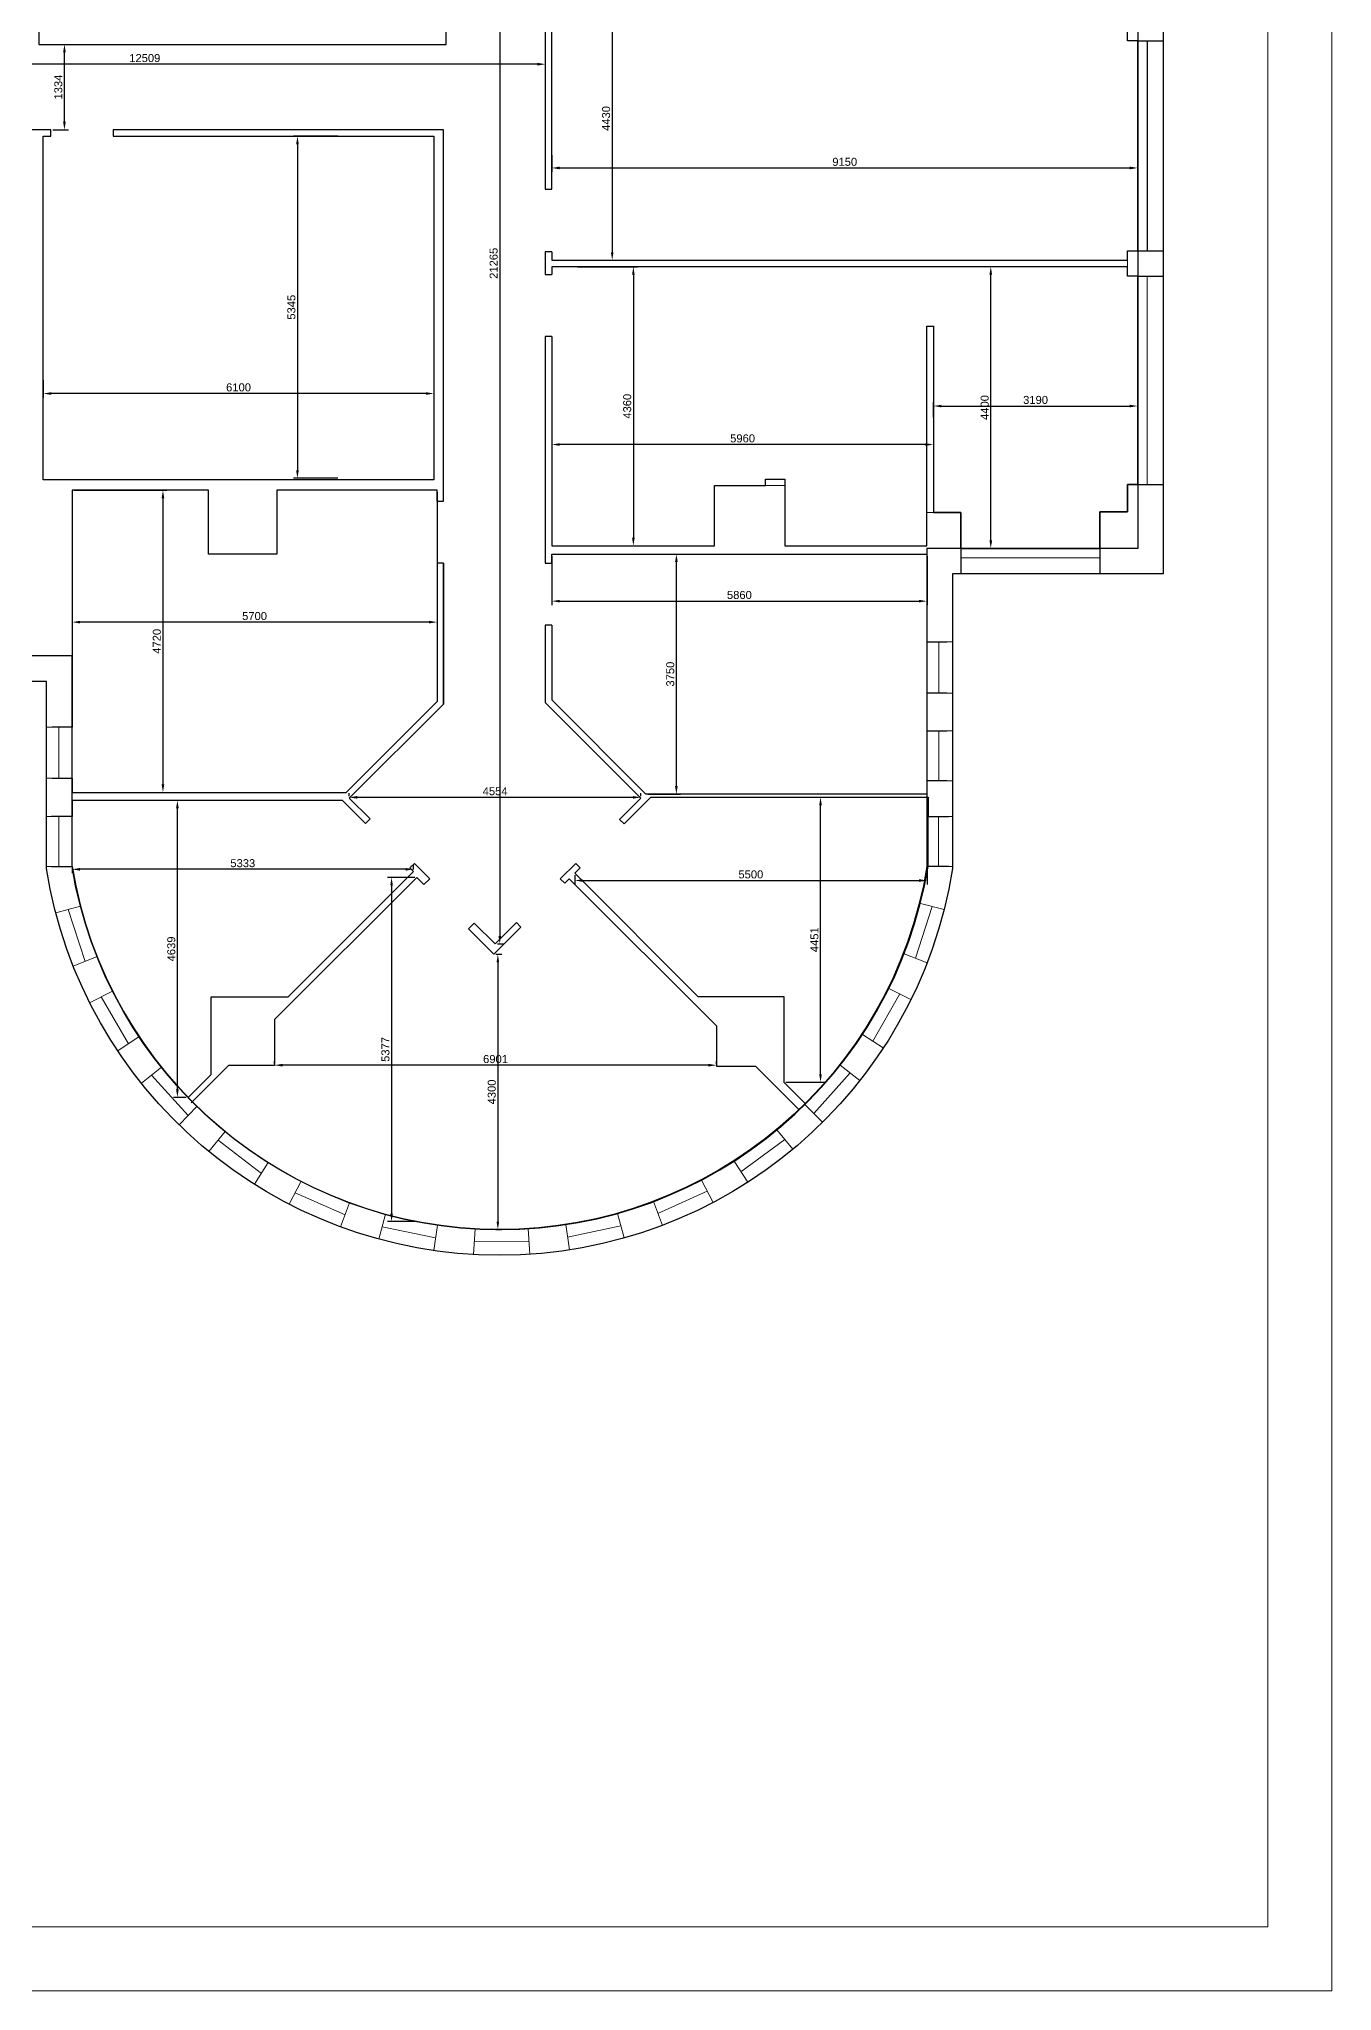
# Model space of a CAD drawing. Header units: millimetres. Extents: x 1179129 to 1254729, y -52846 to 614.
# Drawn here: x 1234540 to 1254729, y -52846 to -22354 of the extents above; entities that cross this region are included whole.
import ezdxf

# ---------------------------------------------------------------- set-up
doc = ezdxf.new("R2010")
doc.units = ezdxf.units.MM
doc.styles.get("Standard").update_dxf_attribs({"font": 'arial.ttf'})
doc.dimstyles.new('ISO-25', dxfattribs={"dimscale": 50, "dimtxt": 2.5, "dimasz": 2.5, "dimexe": 1.25, "dimexo": 0.625, "dimtad": 1, "dimdec": 0, "dimtxsty": 'Standard', "dimcen": 2.5, "dimazin": 3, "dimtfac": 1, "dimtdec": 0, "dimtmove": 0, "dimatfit": 3})

# ---------------------------------------------------------------- blocks, each defined once
blk = doc.blocks.new('*D590')
at = {"color": 0, "lineweight": -2, "transparency": 16777216}
for p, q in [((1229937, -22746), (1229937, -22684)), ((1242321, -22747), (1230062, -22747)), ((1242446, -23197), (1242446, -22684))]:
    blk.add_line(p, q, dxfattribs=at)
at = {"color": 0, "transparency": 16777216}
for points in [[(1230062, -22726), (1230062, -22768), (1229937, -22747)], [(1242321, -22726), (1242321, -22768), (1242446, -22747)]]:
    blk.add_solid(points, dxfattribs=at)
at = {"layer": 'Defpoints', "color": 0, "transparency": 16777216}
for p in [(1229937, -22747), (1229937, -22778), (1242446, -23228)]:
    blk.add_point(p, dxfattribs=at)
at = {"color": 0, "transparency": 16777216, "insert": (1236191, -22652), "char_height": 125, "attachment_point": 5}
blk.add_mtext('12509', dxfattribs=at)
blk = doc.blocks.new('*D591')
at = {"color": 0, "lineweight": -2, "transparency": 16777216}
for p, q in [((1234756, -22438), (1234999, -22438)), ((1234936, -23647), (1234936, -22563)), ((1234756, -23772), (1234999, -23772))]:
    blk.add_line(p, q, dxfattribs=at)
at = {"color": 0, "transparency": 16777216}
for points in [[(1234915, -22563), (1234957, -22563), (1234936, -22438)], [(1234915, -23647), (1234957, -23647), (1234936, -23772)]]:
    blk.add_solid(points, dxfattribs=at)
at = {"layer": 'Defpoints', "color": 0, "transparency": 16777216}
for p in [(1234725, -22438), (1234936, -22438), (1234725, -23772)]:
    blk.add_point(p, dxfattribs=at)
at = {"color": 0, "transparency": 16777216, "insert": (1234841, -23105), "char_height": 125, "attachment_point": 5, "rotation": 90}
blk.add_mtext('1334', dxfattribs=at)
blk = doc.blocks.new('*D595')
at = {"color": 0, "lineweight": -2, "transparency": 16777216}
for p, q in [((1241699, -15225), (1241797, -15225)), ((1241734, -15350), (1241734, -36364)), ((1241699, -36489), (1241797, -36489))]:
    blk.add_line(p, q, dxfattribs=at)
at = {"color": 0, "transparency": 16777216}
for points in [[(1241713, -15350), (1241755, -15350), (1241734, -15225)], [(1241713, -36364), (1241755, -36364), (1241734, -36489)]]:
    blk.add_solid(points, dxfattribs=at)
at = {"layer": 'Defpoints', "color": 0, "transparency": 16777216}
for p in [(1241668, -15225), (1241668, -36489), (1241734, -36489)]:
    blk.add_point(p, dxfattribs=at)
at = {"color": 0, "transparency": 16777216, "insert": (1241639, -25857), "char_height": 125, "attachment_point": 5, "rotation": 90}
blk.add_mtext('21265', dxfattribs=at)
blk = doc.blocks.new('*D596')
at = {"color": 0, "lineweight": -2, "transparency": 16777216}
for p, q in [((1239384, -34181), (1239384, -34137)), ((1243938, -34181), (1243938, -34137)), ((1243813, -34200), (1239509, -34200))]:
    blk.add_line(p, q, dxfattribs=at)
at = {"color": 0, "transparency": 16777216}
for points in [[(1239509, -34179), (1239509, -34221), (1239384, -34200)], [(1243813, -34179), (1243813, -34221), (1243938, -34200)]]:
    blk.add_solid(points, dxfattribs=at)
at = {"layer": 'Defpoints', "color": 0, "transparency": 16777216}
for p in [(1239384, -34200), (1239384, -34212), (1243938, -34212)]:
    blk.add_point(p, dxfattribs=at)
at = {"color": 0, "transparency": 16777216, "insert": (1241661, -34105), "char_height": 125, "attachment_point": 5}
blk.add_mtext('4554', dxfattribs=at)
blk = doc.blocks.new('*D597')
at = {"color": 0, "lineweight": -2, "transparency": 16777216}
for p, q in [((1248406, -35310), (1248406, -35562)), ((1242905, -35418), (1242905, -35562)), ((1243030, -35499), (1248281, -35499))]:
    blk.add_line(p, q, dxfattribs=at)
at = {"color": 0, "transparency": 16777216}
for points in [[(1243030, -35478), (1243030, -35520), (1242905, -35499)], [(1248281, -35478), (1248281, -35520), (1248406, -35499)]]:
    blk.add_solid(points, dxfattribs=at)
at = {"layer": 'Defpoints', "color": 0, "transparency": 16777216}
for p in [(1248406, -35278), (1242905, -35386), (1248406, -35499)]:
    blk.add_point(p, dxfattribs=at)
at = {"color": 0, "transparency": 16777216, "insert": (1245655, -35404), "char_height": 125, "attachment_point": 5}
blk.add_mtext('5500', dxfattribs=at)
blk = doc.blocks.new('*D598')
at = {"color": 0, "lineweight": -2, "transparency": 16777216}
for p, q in [((1246200, -34198), (1246805, -34198)), ((1246743, -38525), (1246743, -34323)), ((1246200, -38650), (1246805, -38650))]:
    blk.add_line(p, q, dxfattribs=at)
at = {"color": 0, "transparency": 16777216}
for points in [[(1246722, -34323), (1246764, -34323), (1246743, -34198)], [(1246722, -38525), (1246764, -38525), (1246743, -38650)]]:
    blk.add_solid(points, dxfattribs=at)
at = {"layer": 'Defpoints', "color": 0, "transparency": 16777216}
for p in [(1246169, -34198), (1246743, -34198), (1246169, -38650)]:
    blk.add_point(p, dxfattribs=at)
at = {"color": 0, "transparency": 16777216, "insert": (1246648, -36424), "char_height": 125, "attachment_point": 5, "rotation": 90}
blk.add_mtext('4451', dxfattribs=at)
blk = doc.blocks.new('*D599')
at = {"color": 0, "lineweight": -2, "transparency": 16777216}
for p, q in [((1241671, -36652), (1241767, -36652)), ((1241704, -36777), (1241704, -40827)), ((1241667, -40952), (1241767, -40952))]:
    blk.add_line(p, q, dxfattribs=at)
at = {"color": 0, "transparency": 16777216}
for points in [[(1241684, -36777), (1241725, -36777), (1241704, -36652)], [(1241684, -40827), (1241725, -40827), (1241704, -40952)]]:
    blk.add_solid(points, dxfattribs=at)
at = {"layer": 'Defpoints', "color": 0, "transparency": 16777216}
for p in [(1241640, -36652), (1241636, -40952), (1241704, -40952)]:
    blk.add_point(p, dxfattribs=at)
at = {"color": 0, "transparency": 16777216, "insert": (1241609, -38802), "char_height": 125, "attachment_point": 5, "rotation": 90}
blk.add_mtext('4300', dxfattribs=at)
blk = doc.blocks.new('*D600')
at = {"color": 0, "lineweight": -2, "transparency": 16777216}
for p, q in [((1238217, -38359), (1238217, -38321)), ((1244993, -38384), (1238342, -38384)), ((1245118, -38368), (1245118, -38321))]:
    blk.add_line(p, q, dxfattribs=at)
at = {"color": 0, "transparency": 16777216}
for points in [[(1238342, -38363), (1238342, -38405), (1238217, -38384)], [(1244993, -38363), (1244993, -38405), (1245118, -38384)]]:
    blk.add_solid(points, dxfattribs=at)
at = {"layer": 'Defpoints', "color": 0, "transparency": 16777216}
for p in [(1238217, -38384), (1238217, -38390), (1245118, -38399)]:
    blk.add_point(p, dxfattribs=at)
at = {"color": 0, "transparency": 16777216, "insert": (1241668, -38289), "char_height": 125, "attachment_point": 5}
blk.add_mtext('6901', dxfattribs=at)
blk = doc.blocks.new('*D601')
at = {"color": 0, "lineweight": -2, "transparency": 16777216}
for p, q in [((1240406, -35450), (1239982, -35450)), ((1240045, -35575), (1240045, -40702)), ((1240406, -40827), (1239982, -40827))]:
    blk.add_line(p, q, dxfattribs=at)
at = {"color": 0, "transparency": 16777216}
for points in [[(1240024, -35575), (1240065, -35575), (1240045, -35450)], [(1240024, -40702), (1240065, -40702), (1240045, -40827)]]:
    blk.add_solid(points, dxfattribs=at)
at = {"layer": 'Defpoints', "color": 0, "transparency": 16777216}
for p in [(1240437, -35450), (1240045, -40827), (1240437, -40827)]:
    blk.add_point(p, dxfattribs=at)
at = {"color": 0, "transparency": 16777216, "insert": (1239949, -38138), "char_height": 125, "attachment_point": 5, "rotation": 90}
blk.add_mtext('5377', dxfattribs=at)
blk = doc.blocks.new('*D602')
at = {"color": 0, "lineweight": -2, "transparency": 16777216}
for p, q in [((1235055, -35310), (1235055, -35386)), ((1240263, -35324), (1235180, -35324)), ((1240388, -35327), (1240388, -35261))]:
    blk.add_line(p, q, dxfattribs=at)
at = {"color": 0, "transparency": 16777216}
for points in [[(1235180, -35303), (1235180, -35345), (1235055, -35324)], [(1240263, -35303), (1240263, -35345), (1240388, -35324)]]:
    blk.add_solid(points, dxfattribs=at)
at = {"layer": 'Defpoints', "color": 0, "transparency": 16777216}
for p in [(1235055, -35278), (1235055, -35324), (1240388, -35358)]:
    blk.add_point(p, dxfattribs=at)
at = {"color": 0, "transparency": 16777216, "insert": (1237721, -35229), "char_height": 125, "attachment_point": 5}
blk.add_mtext('5333', dxfattribs=at)
blk = doc.blocks.new('*D603')
at = {"color": 0, "lineweight": -2, "transparency": 16777216}
for p, q in [((1236838, -34248), (1236637, -34248)), ((1236700, -38762), (1236700, -34373)), ((1236838, -38887), (1236637, -38887))]:
    blk.add_line(p, q, dxfattribs=at)
at = {"color": 0, "transparency": 16777216}
for points in [[(1236679, -34373), (1236721, -34373), (1236700, -34248)], [(1236679, -38762), (1236721, -38762), (1236700, -38887)]]:
    blk.add_solid(points, dxfattribs=at)
at = {"layer": 'Defpoints', "color": 0, "transparency": 16777216}
for p in [(1236700, -34248), (1236869, -34248), (1236869, -38887)]:
    blk.add_point(p, dxfattribs=at)
at = {"color": 0, "transparency": 16777216, "insert": (1236605, -36568), "char_height": 125, "attachment_point": 5, "rotation": 90}
blk.add_mtext('4639', dxfattribs=at)
blk = doc.blocks.new('*D604')
at = {"color": 0, "lineweight": -2, "transparency": 16777216}
for p, q in [((1235086, -29402), (1236537, -29402)), ((1236474, -29527), (1236474, -33997)), ((1235086, -34122), (1236537, -34122))]:
    blk.add_line(p, q, dxfattribs=at)
at = {"color": 0, "transparency": 16777216}
for points in [[(1236454, -29527), (1236495, -29527), (1236474, -29402)], [(1236454, -33997), (1236495, -33997), (1236474, -34122)]]:
    blk.add_solid(points, dxfattribs=at)
at = {"layer": 'Defpoints', "color": 0, "transparency": 16777216}
for p in [(1235055, -29402), (1235055, -34122), (1236474, -34122)]:
    blk.add_point(p, dxfattribs=at)
at = {"color": 0, "transparency": 16777216, "insert": (1236379, -31762), "char_height": 125, "attachment_point": 5, "rotation": 90}
blk.add_mtext('4720', dxfattribs=at)
blk = doc.blocks.new('*D605')
at = {"color": 0, "lineweight": -2, "transparency": 16777216}
for p, q in [((1235055, -29433), (1235055, -31525)), ((1240755, -29433), (1240755, -31525)), ((1240630, -31463), (1235180, -31463))]:
    blk.add_line(p, q, dxfattribs=at)
at = {"color": 0, "transparency": 16777216}
for points in [[(1235180, -31442), (1235180, -31483), (1235055, -31463)], [(1240630, -31442), (1240630, -31483), (1240755, -31463)]]:
    blk.add_solid(points, dxfattribs=at)
at = {"layer": 'Defpoints', "color": 0, "transparency": 16777216}
for p in [(1235055, -29402), (1240755, -29402), (1235055, -31463)]:
    blk.add_point(p, dxfattribs=at)
at = {"color": 0, "transparency": 16777216, "insert": (1237905, -31368), "char_height": 125, "attachment_point": 5}
blk.add_mtext('5700', dxfattribs=at)
blk = doc.blocks.new('*D606')
at = {"color": 0, "lineweight": -2, "transparency": 16777216}
for p, q in [((1242546, -30432), (1242546, -31197)), ((1248406, -30432), (1248406, -31197)), ((1242671, -31135), (1248281, -31135))]:
    blk.add_line(p, q, dxfattribs=at)
at = {"color": 0, "transparency": 16777216}
for points in [[(1242671, -31114), (1242671, -31155), (1242546, -31135)], [(1248281, -31114), (1248281, -31155), (1248406, -31135)]]:
    blk.add_solid(points, dxfattribs=at)
at = {"layer": 'Defpoints', "color": 0, "transparency": 16777216}
for p in [(1242546, -30400), (1248406, -30400), (1248406, -31135)]:
    blk.add_point(p, dxfattribs=at)
at = {"color": 0, "transparency": 16777216, "insert": (1245476, -31039), "char_height": 125, "attachment_point": 5}
blk.add_mtext('5860', dxfattribs=at)
blk = doc.blocks.new('*D607')
at = {"color": 0, "lineweight": -2, "transparency": 16777216}
for p, q in [((1244048, -30400), (1244554, -30400)), ((1244492, -34025), (1244492, -30525)), ((1244048, -34150), (1244554, -34150))]:
    blk.add_line(p, q, dxfattribs=at)
at = {"color": 0, "transparency": 16777216}
for points in [[(1244471, -30525), (1244513, -30525), (1244492, -30400)], [(1244471, -34025), (1244513, -34025), (1244492, -34150)]]:
    blk.add_solid(points, dxfattribs=at)
at = {"layer": 'Defpoints', "color": 0, "transparency": 16777216}
for p in [(1244017, -30400), (1244492, -30400), (1244017, -34150)]:
    blk.add_point(p, dxfattribs=at)
at = {"color": 0, "transparency": 16777216, "insert": (1244397, -32275), "char_height": 125, "attachment_point": 5, "rotation": 90}
blk.add_mtext('3750', dxfattribs=at)
blk = doc.blocks.new('*D608')
at = {"color": 0, "lineweight": -2, "transparency": 16777216}
for p, q in [((1242950, -25910), (1243883, -25910)), ((1243820, -26035), (1243820, -30145)), ((1242950, -30270), (1243883, -30270))]:
    blk.add_line(p, q, dxfattribs=at)
at = {"color": 0, "transparency": 16777216}
for points in [[(1243800, -26035), (1243841, -26035), (1243820, -25910)], [(1243800, -30145), (1243841, -30145), (1243820, -30270)]]:
    blk.add_solid(points, dxfattribs=at)
at = {"layer": 'Defpoints', "color": 0, "transparency": 16777216}
for p in [(1242919, -25910), (1242919, -30270), (1243820, -30270)]:
    blk.add_point(p, dxfattribs=at)
at = {"color": 0, "transparency": 16777216, "insert": (1243725, -28090), "char_height": 125, "attachment_point": 5, "rotation": 90}
blk.add_mtext('4360', dxfattribs=at)
blk = doc.blocks.new('*D609')
at = {"color": 0, "lineweight": -2, "transparency": 16777216}
for p, q in [((1242546, -28327), (1242546, -28751)), ((1248506, -28327), (1248506, -28751)), ((1248381, -28688), (1242671, -28688))]:
    blk.add_line(p, q, dxfattribs=at)
at = {"color": 0, "transparency": 16777216}
for points in [[(1242671, -28668), (1242671, -28709), (1242546, -28688)], [(1248381, -28668), (1248381, -28709), (1248506, -28688)]]:
    blk.add_solid(points, dxfattribs=at)
at = {"layer": 'Defpoints', "color": 0, "transparency": 16777216}
for p in [(1242546, -28295), (1248506, -28295), (1242546, -28688)]:
    blk.add_point(p, dxfattribs=at)
at = {"color": 0, "transparency": 16777216, "insert": (1245526, -28593), "char_height": 125, "attachment_point": 5}
blk.add_mtext('5960', dxfattribs=at)
blk = doc.blocks.new('*D610')
at = {"color": 0, "lineweight": -2, "transparency": 16777216}
for p, q in [((1248506, -28264), (1248506, -28025)), ((1251696, -28264), (1251696, -28025)), ((1248631, -28087), (1251571, -28087))]:
    blk.add_line(p, q, dxfattribs=at)
at = {"color": 0, "transparency": 16777216}
for points in [[(1248631, -28067), (1248631, -28108), (1248506, -28087)], [(1251571, -28067), (1251571, -28108), (1251696, -28087)]]:
    blk.add_solid(points, dxfattribs=at)
at = {"layer": 'Defpoints', "color": 0, "transparency": 16777216}
for p in [(1248506, -28295), (1251696, -28087), (1251696, -28295)]:
    blk.add_point(p, dxfattribs=at)
at = {"color": 0, "transparency": 16777216, "insert": (1250101, -27992), "char_height": 125, "attachment_point": 5}
blk.add_mtext('3190', dxfattribs=at)
blk = doc.blocks.new('*D611')
at = {"color": 0, "lineweight": -2, "transparency": 16777216}
for p, q in [((1250052, -25910), (1249339, -25910)), ((1249402, -30185), (1249402, -26035)), ((1249989, -30310), (1249339, -30310))]:
    blk.add_line(p, q, dxfattribs=at)
at = {"color": 0, "transparency": 16777216}
for points in [[(1249381, -26035), (1249423, -26035), (1249402, -25910)], [(1249381, -30185), (1249423, -30185), (1249402, -30310)]]:
    blk.add_solid(points, dxfattribs=at)
at = {"layer": 'Defpoints', "color": 0, "transparency": 16777216}
for p in [(1249402, -25910), (1250083, -25910), (1250021, -30310)]:
    blk.add_point(p, dxfattribs=at)
at = {"color": 0, "transparency": 16777216, "insert": (1249307, -28110), "char_height": 125, "attachment_point": 5, "rotation": 90}
blk.add_mtext('4400', dxfattribs=at)
blk = doc.blocks.new('*D612')
at = {"color": 0, "lineweight": -2, "transparency": 16777216}
for p, q in [((1243371, -21380), (1243552, -21380)), ((1243490, -21505), (1243490, -25685)), ((1243260, -25810), (1243552, -25810))]:
    blk.add_line(p, q, dxfattribs=at)
at = {"color": 0, "transparency": 16777216}
for points in [[(1243469, -21505), (1243510, -21505), (1243490, -21380)], [(1243469, -25685), (1243510, -25685), (1243490, -25810)]]:
    blk.add_solid(points, dxfattribs=at)
at = {"layer": 'Defpoints', "color": 0, "transparency": 16777216}
for p in [(1243339, -21380), (1243229, -25810), (1243490, -25810)]:
    blk.add_point(p, dxfattribs=at)
at = {"color": 0, "transparency": 16777216, "insert": (1243395, -23595), "char_height": 125, "attachment_point": 5, "rotation": 90}
blk.add_mtext('4430', dxfattribs=at)
blk = doc.blocks.new('*D613')
at = {"color": 0, "lineweight": -2, "transparency": 16777216}
for p, q in [((1242546, -24169), (1242546, -24431)), ((1242671, -24368), (1251571, -24368)), ((1251696, -24169), (1251696, -24431))]:
    blk.add_line(p, q, dxfattribs=at)
at = {"color": 0, "transparency": 16777216}
for points in [[(1242671, -24347), (1242671, -24389), (1242546, -24368)], [(1251571, -24347), (1251571, -24389), (1251696, -24368)]]:
    blk.add_solid(points, dxfattribs=at)
at = {"layer": 'Defpoints', "color": 0, "transparency": 16777216}
for p in [(1242546, -24138), (1251696, -24138), (1251696, -24368)]:
    blk.add_point(p, dxfattribs=at)
at = {"color": 0, "transparency": 16777216, "insert": (1247121, -24273), "char_height": 125, "attachment_point": 5}
blk.add_mtext('9150', dxfattribs=at)
blk = doc.blocks.new('*D614')
at = {"color": 0, "lineweight": -2, "transparency": 16777216}
for p, q in [((1239207, -23872), (1238513, -23872)), ((1238575, -23997), (1238575, -29091)), ((1239207, -29216), (1238513, -29216))]:
    blk.add_line(p, q, dxfattribs=at)
at = {"color": 0, "transparency": 16777216}
for points in [[(1238554, -23997), (1238596, -23997), (1238575, -23872)], [(1238554, -29091), (1238596, -29091), (1238575, -29216)]]:
    blk.add_solid(points, dxfattribs=at)
at = {"layer": 'Defpoints', "color": 0, "transparency": 16777216}
for p in [(1239238, -23872), (1238575, -29216), (1239238, -29216)]:
    blk.add_point(p, dxfattribs=at)
at = {"color": 0, "transparency": 16777216, "insert": (1238480, -26544), "char_height": 125, "attachment_point": 5, "rotation": 90}
blk.add_mtext('5345', dxfattribs=at)
blk = doc.blocks.new('*D615')
at = {"color": 0, "lineweight": -2, "transparency": 16777216}
for p, q in [((1234605, -27682), (1234605, -27954)), ((1240705, -27682), (1240705, -27954)), ((1240580, -27892), (1234730, -27892))]:
    blk.add_line(p, q, dxfattribs=at)
at = {"color": 0, "transparency": 16777216}
for points in [[(1234730, -27871), (1234730, -27912), (1234605, -27892)], [(1240580, -27871), (1240580, -27912), (1240705, -27892)]]:
    blk.add_solid(points, dxfattribs=at)
at = {"layer": 'Defpoints', "color": 0, "transparency": 16777216}
for p in [(1234605, -27651), (1240705, -27651), (1234605, -27892)]:
    blk.add_point(p, dxfattribs=at)
at = {"color": 0, "transparency": 16777216, "insert": (1237655, -27796), "char_height": 125, "attachment_point": 5}
blk.add_mtext('6100', dxfattribs=at)

msp = doc.modelspace()

# ---------------------------------------------------------------- linework, layer by layer
at = {"color": 251, "lineweight": 5, "true_color": 0x636466}
msp.add_lwpolyline([(1179129.4, -52845.6), (1254729.4, -52845.6), (1254729.4, 614.4), (1179129.4, 614.4), (1179129.4, -52845.6)], dxfattribs=at)
msp.add_lwpolyline([(1180129.4, -51845.6), (1253729.4, -51845.6), (1253729.4, -385.6), (1180129.4, -385.6)], close=True, dxfattribs=at)
for points in [[(1229937.1, -22777.6), (1229937.1, -22367.6), (1230347.1, -22367.6), (1230347.1, -21327.6), (1229937.1, -21327.6), (1229937.1, -19687.6), (1230717.1, -19687.6), (1230717.1, -19587.6), (1231687.1, -19587.6), (1231687.1, -19687.6), (1234537.1, -19687.6), (1234537.1, -22437.6), (1240897.1, -22437.6), (1240897.1, -22117.6), (1240797.1, -22117.6)], [(1242545.6, -21140.5), (1242445.6, -21140.5), (1242445.6, -24700.5), (1242545.6, -24700.5)], [(1242545.6, -24700.5), (1242545.6, -21280.5), (1242545.6, -21380.5), (1245085.6, -21380.5)], [(1251695.6, -22380.5), (1251535.6, -22380.5), (1251535.6, -21950.5), (1251105.6, -21950.5), (1251105.6, -21380.5), (1248935.6, -21380.5), (1248935.6, -21940.5), (1248405.6, -21940.5)], [(1242545.6, -25680.5), (1242545.6, -25810.5), (1251535.6, -25810.5), (1251535.6, -25660.5), (1251695.6, -25660.5), (1251695.6, -22380.5)], [(1251695.6, -22380.5), (1252095.6, -22380.5)], [(1234724.6, -23871.7), (1234724.6, -23771.7), (1233024.6, -23771.7), (1233024.6, -23871.7)], [(1240754.6, -29571.7), (1240854.6, -29571.7), (1240854.6, -23771.7), (1235694.6, -23771.7), (1235694.6, -23871.7)], [(1235694.6, -23871.7), (1240704.6, -23871.7), (1240704.6, -29241.7), (1234604.6, -29241.7), (1234604.6, -23871.7), (1234724.6, -23871.7)], [(1242545.6, -25680.5), (1242445.6, -25680.5), (1242445.6, -26030.5), (1242545.6, -26030.5)], [(1248505.6, -25910.5), (1248405.6, -25910.5), (1242545.6, -25910.5), (1242545.6, -26030.5)], [(1251535.6, -25950.5), (1251535.6, -25910.5), (1248505.6, -25910.5)], [(1251695.6, -25660.5), (1252095.6, -25660.5)], [(1248505.6, -26840.5), (1248505.6, -29750.5), (1248935.6, -29750.5), (1248935.6, -30310.5), (1251105.6, -30310.5), (1251105.6, -29740.5), (1251535.6, -29740.5), (1251535.6, -29310.5), (1251695.6, -29310.5), (1251695.6, -26060.5), (1251535.6, -26060.5), (1251535.6, -25950.5)], [(1251695.6, -26060.5), (1252095.6, -26060.5)], [(1242545.6, -27000.5), (1242445.6, -27000.5), (1242445.6, -30540.5), (1242545.6, -30540.5)], [(1242545.6, -27000.5), (1242545.6, -30270.5), (1245085.6, -30270.5), (1245085.6, -29330.5), (1245885.6, -29330.5), (1245885.6, -29230.5), (1246185.6, -29230.5), (1246185.6, -30270.5), (1248405.6, -30270.5), (1248405.6, -26840.5), (1248505.6, -26840.5)], [(1240754.6, -29571.7), (1240754.6, -29401.7), (1238254.6, -29401.7), (1238254.6, -30401.7), (1237184.6, -30401.7), (1237184.6, -29401.7), (1235054.6, -29401.7), (1235054.6, -33101.7), (1234744.6, -33101.7)], [(1251695.6, -29310.5), (1251535.6, -29310.5), (1251535.6, -29740.5), (1251105.6, -29740.5), (1251105.6, -30310.5), (1248935.6, -30310.5), (1248935.6, -29750.5), (1248505.6, -29750.5)], [(1251695.6, -29310.5), (1252095.6, -29310.5)], [(1242545.6, -30540.5), (1242545.6, -30400.5), (1248405.6, -30400.5), (1248405.6, -31770.5), (1248715.6, -31770.5)], [(1248935.6, -30310.5), (1248935.6, -30710.5)], [(1251105.6, -30310.5), (1251105.6, -30710.5)], [(1240754.6, -30541.7), (1240754.6, -32700.3), (1239333.2, -34121.7)], [(1240854.6, -30541.7), (1240854.6, -32741.7), (1239383.8, -34212.5)], [(1240854.6, -32741.7), (1240854.6, -30541.7), (1240754.6, -30541.7)], [(1242545.6, -31510.5), (1242445.6, -31510.5), (1242445.6, -32720.5)], [(1242545.6, -31510.5), (1242545.6, -32679.1), (1244017, -34150.5)], [(1248715.6, -32570.5), (1248405.6, -32570.5), (1248405.6, -33160.5), (1248715.6, -33160.5)], [(1239638.4, -34608.5), (1239709.1, -34537.8), (1239383.8, -34212.5), (1240854.6, -32741.7)], [(1242445.6, -32720.5), (1243937.6, -34212.5)], [(1234744.6, -33901.7), (1235054.6, -33901.7), (1235054.6, -34121.7), (1239333.2, -34121.7)], [(1248405.6, -34150.5), (1244017, -34150.5)], [(1248715.6, -33940.5), (1248405.6, -33940.5), (1248405.6, -34150.5)], [(1235054.6, -34247.8), (1235054.6, -34498.3), (1234734.6, -34498.3)], [(1239277.8, -34247.8), (1235054.6, -34247.8)], [(1239277.8, -34247.8), (1239638.4, -34608.5)], [(1243937.6, -34212.5), (1243605.3, -34544.8), (1243676, -34615.5)], [(1243676, -34615.5), (1244093.2, -34198.3)], [(1244093.2, -34198.3), (1248423.2, -34198.3)], [(1248423.2, -34198.3), (1248423.2, -34498.3), (1248743.2, -34498.3)], [(1234734.6, -35278.3), (1235054.6, -35278.3)], [(1240387.9, -35358), (1238422.2, -37323.8), (1237222.2, -37323.8), (1237222.2, -38533.8)], [(1240550.6, -35563.1), (1240642.5, -35471.1), (1240402.1, -35230.7), (1240331.4, -35301.4)], [(1240331.4, -35301.4), (1240387.9, -35358)], [(1242990.1, -35301.4), (1242919.4, -35230.7), (1242679, -35471.1), (1242749.7, -35541.8)], [(1242905.2, -35386.3), (1242990.1, -35301.4)], [(1248743.2, -35278.3), (1248423.2, -35278.3)], [(1238217.1, -37670.2), (1240437.4, -35449.9)], [(1240550.6, -35563.1), (1240437.4, -35449.9)], [(1242749.7, -35541.8), (1242820.4, -35471.1)], [(1242820.4, -35471.1), (1245118.5, -37769.2)], [(1244828.6, -37309.6), (1242905.2, -35386.3)], [(1242063.8, -36227.7), (1241993.1, -36157), (1241660.7, -36489.4), (1241335.5, -36164.1), (1241243.5, -36256)], [(1241639.5, -36652), (1241243.5, -36256)], [(1242063.8, -36227.7), (1241639.5, -36652)], [(1244828.6, -37309.6), (1246168.6, -37309.6), (1246168.6, -38649.6)], [(1238217.1, -37670.2), (1238217.1, -38390.2), (1237497.1, -38390.2)], [(1245118.5, -37769.2), (1245118.5, -38399.2), (1245728.5, -38399.2)], [(1237497.1, -38390.2), (1236917.3, -38970.1)], [(1245728.5, -38399.2), (1246414.4, -39085.1)], [(1236861.6, -38894.4), (1237222.2, -38533.8)], [(1246168.6, -38649.6), (1246508.2, -38989.3)]]:
    msp.add_lwpolyline(points)
msp.add_lwpolyline([(1252095.6, -20980.5), (1252095.6, -30710.5), (1248805.6, -30710.5), (1248805.6, -34498.3), (1248805.6, -35310.3, -0.8539953), (1234654.6, -35310.3), (1234654.6, -32391.7), (1232377.1, -32391.7), (1232377.1, -39381.7), (1218023.9, -39381.7), (1217883.9, -39437.6), (1214147.1, -39437.6), (1214147.1, -40967.6), (1205437.1, -40967.6), (1205437.1, -39457.6), (1184187.1, -39457.6)], format="xyb")
at = {"color": 1, "lineweight": 30}
msp.add_lwpolyline([(1251695.6, -21380.5), (1251695.6, -30310.5), (1248405.6, -30310.5), (1248405.6, -34498.3), (1248405.6, -35278.3, -0.8500336), (1235054.6, -35278.3), (1235054.6, -31991.7), (1231977.1, -31991.7), (1231977.1, -38981.7), (1217947.1, -38981.7), (1217807.1, -39037.6), (1213747.1, -39037.6), (1213747.1, -40567.6), (1205837.1, -40567.6), (1205837.1, -39057.6), (1184587.1, -39057.6)], format="xyb", dxfattribs=at)
at = {"lineweight": 5}
for points in [[(1251535.6, -21950.5), (1251535.6, -22380.5), (1251695.6, -22380.5), (1251695.6, -25660.5), (1251535.6, -25660.5), (1251535.6, -26060.5), (1251695.6, -26060.5), (1251695.6, -29310.5), (1251535.6, -29310.5), (1251535.6, -29740.5), (1251105.6, -29740.5), (1251105.6, -30310.5), (1248935.6, -30310.5), (1248935.6, -29750.5), (1248405.6, -29750.5), (1248405.6, -30270.5), (1246185.6, -30270.5), (1246185.6, -29330.5), (1245085.6, -29330.5), (1245085.6, -30270.5)], [(1248405.6, -31770.5), (1248405.6, -32570.5)], [(1248715.6, -31770.5), (1248805.6, -31770.5)], [(1248715.6, -32570.5), (1248805.6, -32570.5)], [(1234744.6, -33101.7), (1234654.6, -33101.7)], [(1235054.6, -33101.7), (1235054.6, -33901.7)], [(1248405.6, -33160.5), (1248405.6, -33940.5)], [(1248715.6, -33160.5), (1248805.6, -33160.5)], [(1234744.6, -33901.7), (1234654.6, -33901.7)], [(1248715.6, -33940.5), (1248805.6, -33940.5)], [(1234734.6, -34498.3), (1234654.6, -34498.3)], [(1235054.6, -35278.3), (1235054.6, -34498.3)], [(1248423.2, -34498.3), (1248423.2, -35278.3)], [(1248743.2, -34498.3), (1248805.6, -34498.3)], [(1234734.6, -35278.3), (1234654.6, -35278.3)], [(1248743.2, -35278.3), (1248805.6, -35278.3)], [(1235187.6, -35901.8), (1234800, -36003.8)], [(1235187.6, -35901.8), (1234800, -36003.8)], [(1248301.9, -35856.7), (1248673.6, -35951.8)], [(1235446.4, -36687.4), (1235073.4, -36836.1)], [(1248048.5, -36644.1), (1248407.3, -36784.3)], [(1248048.5, -36644.1), (1248407.3, -36784.3)], [(1247809.6, -37184.6), (1248155.8, -37356)], [(1235689, -37226.2), (1235329.9, -37407.2)], [(1236102.9, -37936.9), (1235767.9, -38160.3)], [(1236102.9, -37936.9), (1235767.9, -38160.3)], [(1247398, -37902), (1247722.1, -38115.3)], [(1236451.9, -38413.8), (1236137.4, -38665.7)], [(1247051.9, -38381.1), (1247357.2, -38622.5)], [(1237007.5, -39026.5), (1236725.9, -39315.1)], [(1246500.2, -38997.2), (1246774.9, -39275.2)], [(1237448, -39420.5), (1237192.6, -39732.5)], [(1246062.1, -39393.9), (1246312.3, -39695.7)], [(1246062.1, -39393.9), (1246312.3, -39695.7)], [(1238118.8, -39904.3), (1237903.4, -40245)], [(1245395.9, -39880.8), (1244885.8, -40177.4)], [(1245394.2, -39881.8), (1245606.7, -40213.3)], [(1238631.6, -40198), (1238446.8, -40556)], [(1238631.6, -40198), (1238446.8, -40556)], [(1244883.3, -40178.7), (1245066.5, -40528.4)], [(1239388.4, -40531.9), (1239248.7, -40909.3)], [(1244133.1, -40515.6), (1244273.1, -40886.2)], [(1244133.1, -40515.6), (1244273.1, -40886.2)], [(1239951, -40712.5), (1239845, -41100.2)], [(1243571.6, -40700.1), (1243679.1, -41082.5)], [(1240760.7, -40881.7), (1240702.7, -41278.7)], [(1240760.7, -40881.7), (1240702.7, -41278.7)], [(1241348.6, -40941.5), (1241325.5, -41341.3)], [(1242175.7, -40938.6), (1242201.4, -41337.2)], [(1242763.2, -40874.8), (1242823.5, -41268.8)]]:
    msp.add_lwpolyline(points, dxfattribs=at)
at = {"color": 5}
msp.add_lwpolyline([(1251845.6, -22380.5), (1251845.6, -25660.5)], dxfattribs=at)
at = {"color": 5, "lineweight": 5}
for points in [[(1251845.6, -26060.5), (1251845.6, -29310.5)], [(1251105.6, -30460.5), (1248935.6, -30460.5)], [(1248591.1, -31770.5), (1248591.1, -32570.5)], [(1234849.3, -33901.7), (1234849.3, -33101.7)], [(1248591.1, -33160.5), (1248591.1, -33940.5)], [(1234849.3, -35278.3), (1234849.3, -34498.3)], [(1248583.2, -34498.3), (1248583.2, -35278.3)], [(1234993.8, -35952.8), (1235259.9, -36761.7)], [(1248227.9, -36714.2), (1248487.8, -35904.3)], [(1235509.5, -37316.7), (1235935.4, -38048.6)], [(1247560, -38008.6), (1247982.7, -37270.3)], [(1236294.7, -38539.8), (1236866.7, -39170.8)], [(1246637.5, -39136.2), (1247204.5, -38501.8)], [(1237337.1, -39555.9), (1238011.1, -40074.7)], [(1245500.5, -40047.5), (1246187.2, -39544.8)], [(1238539.2, -40377), (1239318.6, -40720.6)], [(1244203.1, -40700.9), (1244974.9, -40353.6)], [(1239898, -40906.4), (1240731.7, -41080.2)], [(1241337.1, -41141.4), (1242188.6, -41137.9)], [(1242793.3, -41071.8), (1243625.4, -40891.3)]]:
    msp.add_lwpolyline(points, dxfattribs=at)
msp.add_arc((1241738.9, -34178.6), 6774.1, 189.34306, 350.65694)

# ---------------------------------------------------------------- dimensions: what is measured, and where the dimension line sits
at = {"color": 1}
for base, p1, p2, picture, middle in [((1241734.2, -36489.4), (1241667.8, -15224.5), (1241667.8, -36489.4), '*D595', (1241639.1, -25857)), ((1243489.6, -25810.5), (1243339.3, -21380.5), (1243229.1, -25810.5), '*D612', (1243394.5, -23595.5)), ((1234936, -22437.6), (1234724.6, -23771.7), (1234724.6, -22437.6), '*D591', (1234840.9, -23104.6)), ((1238575.2, -29216.4), (1239238, -23871.7), (1239238, -29216.4), '*D614', (1238480.1, -26544.1)), ((1243820.4, -30270.5), (1242918.5, -25910.5), (1242918.5, -30270.5), '*D608', (1243725.2, -28090.5)), ((1249401.9, -25910.5), (1250020.6, -30310.5), (1250083.3, -25910.5), '*D611', (1249306.9, -28110.5)), ((1236474.4, -34121.7), (1235054.6, -29401.7), (1235054.6, -34121.7), '*D604', (1236379.4, -31761.7)), ((1244491.8, -30400.5), (1244017, -34150.5), (1244017, -30400.5), '*D607', (1244396.7, -32275.5)), ((1236699.8, -34247.8), (1236868.8, -38887.2), (1236868.8, -34247.8), '*D603', (1236604.7, -36567.5)), ((1246742.7, -34198.3), (1246168.6, -38649.6), (1246168.6, -34198.3), '*D598', (1246647.7, -36424)), ((1240044.6, -40826.5), (1240437.4, -35449.9), (1240437.4, -40826.5), '*D601', (1239949.4, -38138.2)), ((1241704.4, -40952), (1241639.5, -36652), (1241636.1, -40952), '*D599', (1241609.3, -38802))]:
    dim = msp.add_linear_dim(base=base, p1=p1, p2=p2, angle=90, dimstyle='ISO-25', dxfattribs=at)
    dim.commit()
    dim.dimension.update_dxf_attribs({"geometry": picture, "text_midpoint": middle})
for base, p1, p2, picture, middle in [((1229937.0507, -22746.9323), (1242445.6145, -23227.8194), (1229937.0507, -22777.5633), '*D590', (1236191.3326, -22651.8607)), ((1251695.6, -24368.3), (1242545.6, -24138), (1251695.6, -24138), '*D613', (1247120.6, -24273.3)), ((1234604.6, -27891.5), (1240704.6, -27650.6), (1234604.6, -27650.6), '*D615', (1237654.6, -27796.5)), ((1251695.6, -28087.5), (1248505.6, -28295.5), (1251695.6, -28295.5), '*D610', (1250100.6, -27992.4)), ((1242545.6, -28688.4), (1248505.6, -28295.5), (1242545.6, -28295.5), '*D609', (1245525.6, -28593.4)), ((1235054.6, -31462.6), (1240754.6, -29401.7), (1235054.6, -29401.7), '*D605', (1237904.6, -31367.6)), ((1248405.6, -31134.5), (1242545.6, -30400.5), (1248405.6, -30400.5), '*D606', (1245475.6, -31039.5)), ((1239383.8, -34199.9), (1243937.6, -34212.5), (1239383.8, -34212.5), '*D596', (1241660.7, -34105.1)), ((1235054.6, -35323.7), (1240387.9, -35358), (1235054.6, -35278.3), '*D602', (1237721.3, -35228.6)), ((1248405.6, -35499.1), (1242905.2, -35386.3), (1248405.6, -35278.3), '*D597', (1245655.4, -35404.1)), ((1238217.1, -38383.9), (1245118.5, -38399.2), (1238217.1, -38390.2), '*D600', (1241667.8, -38288.8))]:
    dim = msp.add_linear_dim(base=base, p1=p1, p2=p2, dimstyle='ISO-25', dxfattribs=at)
    dim.commit()
    dim.dimension.update_dxf_attribs({"geometry": picture, "text_midpoint": middle})

doc.saveas('drawing.dxf')
